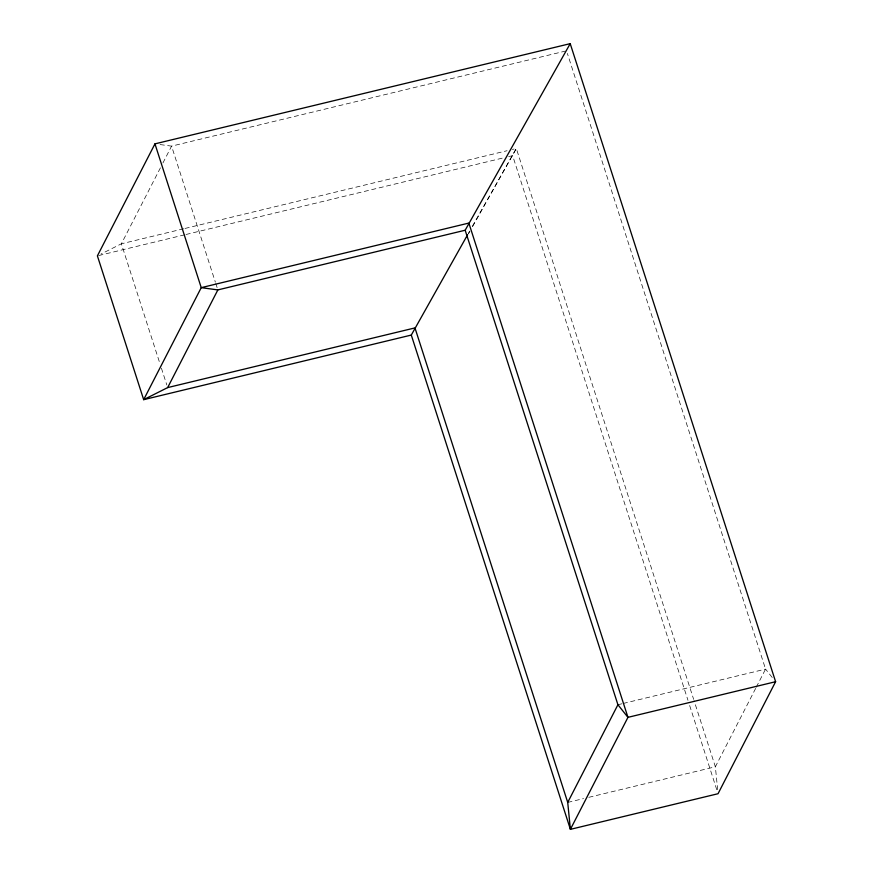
<?xml version="1.0" encoding="UTF-8"?>
<svg xmlns="http://www.w3.org/2000/svg" width="873" height="873" viewBox="0 0 873 873"><rect width="100%" height="100%" fill="white"/><g stroke="black" fill="none" stroke-linecap="round" stroke-linejoin="round"><path stroke-width="0.65" stroke-dasharray="4.37 3.27" d="M160.414 167.834L121.369 243.807L100.984 254.054M162.902 163.011L171.577 146.129L565.202 51.136M755.647 688.404L715.369 766.789L717.65 789.683M756.269 687.193L765.566 669.111L567.363 53.406M468.321 233.473L469.652 231.116M472.315 226.391L516.325 148.486L693.664 699.382M468.637 233.56L469.969 231.192M472.642 226.478L516.325 148.486L512.353 149.447M183.668 228.77L121.369 243.807L159.737 362.982M184.989 228.453L507.049 150.723M98.714 255.549L184.672 234.804M185.993 234.488L503.394 157.882M508.675 156.605L512.647 155.656L687.989 700.342M617.92 704.74L621.871 703.791M623.191 703.463L765.566 669.111L772.256 677.513M567.723 802.418L583.535 798.599M588.806 797.322L715.369 766.789L694.079 700.681M160.065 144.558L171.577 146.129L215.358 282.143M689.659 705.526L716.798 789.825M215.773 283.441L217.442 288.625M161.407 368.166L166.83 385.004"/><path stroke-width="1.31" d="M411.292 335.068L570.396 829.35L718.043 793.721L775.606 681.715L570.211 43.65L154.958 143.859L97.394 255.865L143.674 399.659L411.292 335.068L467.655 234.662M154.958 143.859L201.237 287.654L143.674 399.659L167.66 387.59L217.857 289.912L465.167 230.232L570.211 43.65M217.857 289.912L201.237 287.654L468.845 223.073L627.96 717.344L570.396 829.35L567.723 802.418L617.92 704.74L465.167 230.232M167.66 387.59L414.97 327.91L567.723 802.418M775.606 681.715L627.96 717.344L617.92 704.74"/></g></svg>
